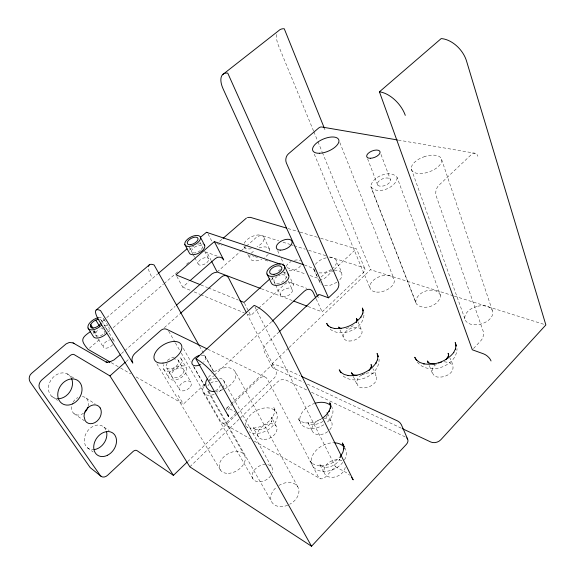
<?xml version="1.0" encoding="UTF-8"?>
<svg xmlns="http://www.w3.org/2000/svg" width="575" height="575" viewBox="0 0 575 575"><rect width="100%" height="100%" fill="white"/><g stroke="black" fill="none" stroke-linecap="round" stroke-linejoin="round"><path stroke-width="0.43" stroke-dasharray="2.88 2.16" d="M397.16 177.574C396.664 187.587 376.697 195.593 370.789 186.559C371.644 176.654 390.971 168.877 397.16 177.574L440.486 295.262C439.968 305.584 423.452 311.269 416.393 303.945L371.112 187.227M340.486 455.45L340.414 457.722L340.479 457.125L339.638 459.54L339.897 459.123C336.864 464.6 330.388 467.863 324.185 467.18L324.652 467.216L322.158 466.512L322.668 466.814L320.735 465.577L321.137 466.102L319.412 463.867L324.566 473.592M250.024 255.207C247.861 262.315 257.988 261.596 261.841 259.26M319.765 280.039L319.822 282.404L320.692 283.806M327.376 415.38L325.162 419.405M321.066 277.064L325.694 272.967L331.84 270.559M208.337 377.329L211.909 373.556M340.939 455.695C335.757 462.286 327.405 466.239 319.003 465.851L319.448 465.887L315.258 465.031L311.822 463.227L312.383 463.565L309.968 460.992L310.392 461.538M473.527 348.507L480.772 340.817A6.986 4.176 -70.3 0 0 483.23 331.351L436.181 195.917A7.698 4.938 -75.3 0 1 438.826 185.322L471.421 154.51A7.583 4.737 -76.5 0 1 477.882 156.307M268.245 254.438L264.349 257.887M251.225 253.252L254.768 250.096M254.962 306.964L335.419 466.648L325.781 476.718A7.425 4.823 -63 0 1 318.442 477.042L267.339 379.112A8.021 5.7 -64.5 0 0 258.951 378.767L233.687 402.953M339.746 279.788C345.704 274.203 337.741 266.261 336.246 260.525M112.707 344.727L111.823 345.632A6.181 3.292 -32.1 0 1 103.744 347.588A6.181 3.292 -32.1 0 1 106.756 341.205L109.595 339.897M104.262 333.5L105.167 332.594L102.379 328.117M189.851 466.842L277.409 382.044A6.21 3.96 -27 0 1 285.61 379.917L306.676 389.958M236.016 413.288L227.628 421.374A6.598 4.744 -61.9 0 1 220.541 421.338L181.19 352.928M187.579 461.689L236.512 414.482M237.152 413.863L273.851 378.458A6.174 4.377 -65.2 0 0 275.799 370.149L247.293 314.475M288.434 348.17L273.571 362.379A6.052 3.759 -26.8 0 0 273.355 368.115L303.392 382.21M289.081 347.552L370.508 269.697L453.481 295.838M226.715 408.121L230.561 404.441M231.2 403.83L270.264 366.455L272.147 365.197L274.289 364.629L277.265 365.175L300.035 375.734M233.04 403.578L231.092 405.44A8.165 5.851 -62.5 0 0 228.009 410.902M307.963 306.489L322.129 311.873L363.63 272.277A5.736 3.285 -22.1 0 0 363.256 267.49L329.108 256.73M279.098 331.89L265.449 344.756L263.731 348.234L264.227 351.613L271.961 366.678M333.701 269.998L325.881 277.322A8.869 6.246 -71.1 0 1 320.886 279.249M334.355 269.387L354.552 250.456M136.124 376.963L183.403 404.11L205.067 383.877M209.013 380.197L213.605 375.906M214.259 375.288L271.386 321.95M247.466 314.173L250.75 315.538L257.945 308.912M258.599 308.315L284.783 284.215A8.704 6.275 -69.6 0 1 293.717 285.308L290.016 277.423M278.508 271.033L280.492 269.222M126.054 361.61L128.743 359.224M164.342 327.649L179.788 313.95M217.134 271.975L240.515 251.34M241.184 250.75L245.863 246.625M246.531 246.035L255.882 237.777A5.067 2.631 -25.6 0 1 262.523 235.743L278.746 240.86M121.476 353.596L124.157 351.239M124.825 350.649L175.088 306.367M176.82 276.374L182.699 287.112L188.765 281.808M219.693 241.277L222.367 238.956M89.427 348.198L100.287 338.812M107.748 332.35L110.465 330.007M113.174 327.657L163.393 284.223M164.069 283.64L178.322 271.314M186.465 264.27L189.182 261.92M101.904 321.777L103.946 320.031M106.67 317.695L157.701 273.944M353.237 325.587L350.858 327.067L345.503 328.799M322.539 418.082C317.608 421.576 311.499 423.444 305.454 422.884L305.922 422.956L302.198 421.971L299.266 420.145L299.819 420.497L297.915 418.003L300.668 423.099M322.985 421.403L320.361 423.027L314.554 424.731L309.918 424.149L308.085 423.006L308.624 423.351L307.438 421.813L312.412 431.358M436.36 364.435C429.41 367.49 431.624 378.034 439.487 377.063C443.483 377.279 447.515 375.727 450.484 373.053C455.299 369.136 452.259 362.537 449.938 358.124M336.964 282.275L330.237 285.272L324.113 285.531M361.819 375.108C355.242 377.437 354.818 388.233 362.998 387.902C367.087 388.046 371.177 386.414 374.095 383.554C378.796 379.457 375.525 372.895 372.852 368.618M214.238 371.831C220.196 367.907 230.791 364.701 235.398 371.896L298.166 487.535M224.595 388.88C230.668 385.875 237.734 379.292 235.398 371.896M362.466 374.67L362.983 374.447M364.219 373.908L364.952 373.592M100.884 328.282L102.084 327.829M361.991 374.785L364.133 374.03M223.028 389.685L215.704 391.489M258.944 247.94C262.408 246.567 269.387 245.633 269.819 250.844M366.016 373.276C369.481 372.406 374.066 372.629 376.093 376M444.173 361.761L449.621 362.588L452.654 365.305M334.19 270.185C336.972 270.027 340.465 270.516 341.78 273.362M398.281 140.092L475.209 153.259M288.068 228.555L299.194 231.862M300.049 232.113L319.743 237.971M320.598 238.222L356.543 248.91L364.787 268.597M454.336 296.103L545.862 324.94M283.015 242.204L289.843 244.353M290.698 244.627L293.257 245.432M294.113 245.697L305.21 249.198M308.624 250.276L325.694 255.652M304.326 264.953L313.231 268.345L317.048 276.144A8.869 6.246 -71.1 0 0 318.025 277.689M216.847 243.527L221.928 245.273M252.418 255.753L254.114 256.335M254.962 256.63L257.499 257.499M265.125 260.116L270.207 261.862M287.148 267.684L305.785 274.088M310.018 275.54L318.485 278.451M217.3 256.141L205.706 251.972A7.834 6.102 -69.7 0 1 207.985 254.315L211.169 260.461M291.41 282.785L306.834 288.334M261.302 288.758L292.129 300.473M200.883 284.927L207.525 287.615M208.351 287.953L238.237 300.049M182.699 287.112L190.9 290.54M194.178 291.906L199.913 294.307M200.732 294.652L244.188 312.8M307.445 384.114L401.602 428.31M311.535 392.272L405.533 437.065M207.762 349.197L265.154 377.027M236.663 412.67L228.749 408.343A6.454 1.826 46.7 0 0 227.319 410.579M335.419 466.648L345.618 472.226A7.568 2.35 44.2 0 1 349.507 475.166M222.424 422.963L250.398 438.905M254.287 441.111L320.34 478.738M111.32 362.724L119.844 367.619M120.621 368.065L130.697 373.851M341.881 460.827L341.306 460.467A11.248 8.129 -26.2 0 0 324.796 467.159A11.248 8.129 -26.2 0 0 333.004 477.3A11.248 8.129 -26.2 0 0 345.259 465.355M245.769 426.327L247.796 427.584L247.286 427.283L250.815 428.159L250.326 428.095C259.397 428.677 268.511 423.739 273.226 416.02L273.024 416.444L274.412 412.979L274.678 409.68L274.656 410.32L273.822 407.459L276.395 412.562M67.059 373.793L73.622 377.948M86.135 398.08L95.119 403.93M320.785 283.913L321.252 284.223M103.931 427.103L109.113 430.61M51.836 396.455L57.557 400.372M73.981 413.633L84.309 420.735M343.16 376.05C355.717 385.918 379.651 375.669 379.076 359.174M87.343 447.738L93.157 451.957M330.194 329.245C342.06 338.582 366.002 328.095 363.838 312.304M417.27 362.042C428.202 376.079 456.974 366.512 457.01 348.558M93.035 330.726L103.442 347.25M94.465 330.589L95.86 332.817M93.711 330.941L95.579 333.91M101.257 320.232L113.821 340.537M103.91 319.147L108.962 327.355M156.867 363.781L220.556 470.314M178.185 395.356L183.403 404.11M163.652 369.121L168.906 377.955M166.671 367.921L179.637 389.807M178.113 360.058L190.864 382.023M181.132 358.85L186.271 367.734A10.077 5.901 -30.9 0 1 175.878 379.859A10.077 5.901 -30.9 0 1 170.682 371.062A10.077 5.901 -30.9 0 1 186.271 367.734M168.669 331.157L174.929 342.039M175.375 342.822L180.744 352.152M203.679 393.192L253.259 479.32M208.79 391.668L271.407 501.314M183.31 348.385L190.871 361.618M193.545 366.289L204.664 385.739M207.776 391.187L243.807 454.214M193.753 366.9L204.743 386.113M199.547 346.258L213.958 372.039M205.009 356.299L214.504 373.276M223.359 380.082L271.501 466.785M258.455 437.007L253.208 427.75L254.56 429.051L254.028 428.734L255.961 429.597L255.422 429.518L258.319 429.906L257.887 429.848C263.566 429.705 269.215 426.413 271.716 421.245L271.501 421.698L271.946 418.233L272.155 418.844L271.386 417.213L276.086 426.018M189.254 247.157L192.841 253.942M193.243 254.703L194.451 256.989M194.853 257.751L198.073 263.853M199.956 242.154L203.097 248.206M204.686 251.268L208.66 258.93A5.858 3.019 -27.6 0 1 201.552 265.154A5.858 3.019 -27.6 0 1 199.899 260.137A5.858 3.019 -27.6 0 1 208.66 258.93M208.1 233.939L211.19 239.991A7.806 6.052 -71.6 0 0 212.168 241.392M244.44 303.176L250.75 315.538M243.922 246.359L246.251 251.117M247.811 254.287L249.758 258.254M327.441 413.447L331.509 421.77A10.688 7.324 -25.9 0 1 329.727 429.82M271.91 277.33L275.195 284.151M275.569 284.927L280.449 295.054M263.932 237.417L269.618 249.413M283.863 271.81L286.724 277.883M288.197 281.017L292.258 289.62A6.505 3.702 -25.2 0 1 284.726 296.65A6.505 3.702 -25.2 0 1 282.102 290.799A6.505 3.702 -25.2 0 1 292.258 289.62M370.789 186.559L416.393 303.945M277.61 250.65L279.845 255.415M281.333 258.585L283.561 263.35M316.178 298.863L322.129 311.873M353.33 376.496L357.046 384.632M314.108 269.689L319.822 282.404M340.041 329.949L343.965 338.653M357.923 321.734L361.395 329.698M314.288 154.165L370.329 288.779M313.533 130.956L278.393 45.389A20.283 11.047 53.5 0 1 276.877 34.141M313.871 131.79L317.63 140.925M317.968 141.759L322.065 151.728M322.402 152.562L370.508 269.697M440.486 295.262C435.512 284.97 415.531 291.568 415.761 302.428M429.281 365.506L432.407 373.405M339.839 142.578L393.81 278.544M367.59 158.757L377.646 185.006M381.017 154.459L390.569 180.018A6.979 3.543 -21 0 1 381.038 186.25A6.979 3.543 -21 0 1 380.233 180.032A6.979 3.543 -21 0 1 390.569 180.018M411.333 168.993L464.887 318.83M441.65 159.505L492.674 311.499M323.783 418.607A10.688 7.324 -25.9 0 1 331.523 421.806M327.757 431.645A10.688 7.324 -25.9 0 1 312.448 431.437A10.688 7.324 -25.9 0 1 321.166 419.118M245.511 425.579A17.056 11.213 -28.9 0 1 265.499 407.891A17.056 11.213 -28.9 0 1 274.778 423.423A17.056 11.213 -28.9 0 1 249.212 431.775M344.641 447.673A18.457 13.124 -26.2 0 1 344.245 460.359M342.822 462.408A18.457 13.124 -26.2 0 1 319.995 470.939A18.457 13.124 -26.2 0 1 312.75 455.091A18.457 13.124 -26.2 0 1 333.852 442.779M267.842 464.636A11.09 7.712 -30.7 0 1 272.313 472.902M270.825 475.726A11.09 7.712 -30.7 0 1 257.377 481.663A11.09 7.712 -30.7 0 1 252.928 472.355A11.09 7.712 -30.7 0 1 265.406 464.392M219.672 378.192A11.867 7.259 -30 0 1 224.358 384.337A11.867 7.259 -30 0 1 216.926 393.135M214.101 394.414A11.867 7.259 -30 0 1 203.557 393.041A11.867 7.259 -30 0 1 206.001 383.424M208.897 381.052A11.867 7.259 -30 0 1 217.149 378.077M278.782 485.523A15.072 10.867 -30.3 0 1 297.872 486.967A15.072 10.867 -30.3 0 1 289.678 504.297M287.687 505.238A15.072 10.867 -30.3 0 1 272.09 502.557A15.072 10.867 -30.3 0 1 275.935 487.672M151.426 276.295A21.483 6.864 49.1 0 1 148.343 267.138M331.092 406.094A17.523 11.823 -25.9 0 1 326.492 422.891M323.89 424.745A17.523 11.823 -25.9 0 1 300.531 422.819A17.523 11.823 -25.9 0 1 314.388 403.478M201.121 355.113A7.561 4.435 -29.8 0 1 203.622 362.25M201.077 364.234A7.561 4.435 -29.8 0 1 199.899 364.852M220.34 384.833A7.418 4.535 -30 0 1 214.777 391.115M209.659 391.956A7.418 4.535 -30 0 1 208.337 391.51M207.949 385.631A7.418 4.535 -30 0 1 209.142 384.301M210.623 383.13A7.418 4.535 -30 0 1 217.379 381.34M271.537 279.996A9.545 5.319 -25.3 0 1 273.448 277.287M283.353 272.816A9.545 5.319 -25.3 0 1 285.983 273.046M189.613 250.211A8.589 4.327 -27.6 0 1 191.978 247.372M192.517 246.927A8.589 4.327 -27.6 0 1 193.71 246.086M197.699 244.224A8.589 4.327 -27.6 0 1 203.004 243.951M104.075 325.687A9.078 4.722 -31.9 0 1 108.007 331.761M93.358 333.45A9.078 4.722 -31.9 0 1 95.579 330.23M112.175 339.645A6.181 3.292 -32.1 0 1 114.087 342.326M104.686 327.563A6.239 3.249 -31.9 0 1 106.131 331.293M102.961 334.47A6.239 3.249 -31.9 0 1 95.543 334.37L96.075 332.307A6.239 3.249 -31.9 0 1 99.231 329.152M281.728 274.807A6.562 3.658 -25.3 0 1 285.286 279.5A6.562 3.658 -25.3 0 1 275.605 283.137A6.562 3.658 -25.3 0 1 277.085 276.553M278.573 275.734A6.562 3.658 -25.3 0 1 280.154 275.137M200.431 250.412A5.908 2.976 -27.6 0 1 191.734 251.915A5.908 2.976 -27.6 0 1 197.929 245.633A5.908 2.976 -27.6 0 1 201.387 249.435M300.588 265.801A8.381 4.614 -24.6 0 1 288.168 270.523M286.206 266.347A8.381 4.614 -24.6 0 1 291.115 261.56M294.465 260.288A8.381 4.614 -24.6 0 1 300.567 260.877M98.354 317.652A9.128 4.679 -31.8 0 1 102.911 323.538M99.612 319.384A6.275 3.213 -31.8 0 1 101.487 322M167.21 363.321A6.972 4.025 -30.8 0 0 167.418 368.503L167.562 368.575A6.972 4.025 -30.8 0 0 176.353 366.067L176.518 365.908A6.972 4.025 -30.8 0 0 177.352 359.476L177.215 359.411A6.972 4.025 -30.8 0 0 174.52 359.08M180.068 357.722A10.142 5.851 -30.8 0 1 173.362 370.099A10.142 5.851 -30.8 0 1 163.882 364.643M167.375 360.432A10.142 5.851 -30.8 0 1 174.247 357.068M244.217 243.34A10.975 5.7 -25.8 0 1 261.122 235.204A10.975 5.7 -25.8 0 1 257.047 246.754M251.333 248.738A10.975 5.7 -25.8 0 1 243.778 244.936M329.482 257.399A11.982 6.706 -23.4 0 1 333.45 267.713M331.337 269.416A11.982 6.706 -23.4 0 1 319.147 272.873M314.963 271.077A11.982 6.706 -23.4 0 1 313.893 268.051M315.395 264.385A11.982 6.706 -23.4 0 1 326.873 257.679M318.327 297.8A5.98 2.487 46.1 0 1 317.946 296.714M324.286 128.52A6.462 4.65 -78.4 0 1 324.983 129.763M82.333 396.585A9.876 7.82 -55.3 0 1 88.255 406.309M83.612 413.195A9.876 7.82 -55.3 0 1 71.767 410.076L71.487 407.79A9.876 7.82 -55.3 0 1 71.789 405.368M73.068 402.213A9.876 7.82 -55.3 0 1 77.905 397.562M56.724 398.647A13.735 11.105 -54.9 0 1 51.671 379.054A13.735 11.105 -54.9 0 1 71.616 378.609M94.552 449.564A13.261 10.213 -55 0 1 84.288 440.953A13.261 10.213 -55 0 1 93.38 426.19A13.261 10.213 -55 0 1 106.238 430.589M189.376 387.917L189.211 388.075A6.857 4.104 -31 0 1 180.528 390.49L180.392 390.411A6.857 4.104 -31 0 1 181.175 383.92L181.348 383.762A6.857 4.104 -31 0 1 189.958 381.354L190.102 381.426A6.857 4.104 -31 0 1 189.376 387.917M181.714 374.799L181.542 374.957A6.929 4.054 -30.9 0 1 172.802 377.43L172.658 377.358A6.929 4.054 -30.9 0 1 173.513 370.897L173.686 370.738A6.929 4.054 -30.9 0 1 182.361 368.273L182.505 368.345A6.929 4.054 -30.9 0 1 181.714 374.799M424.947 156.45L421.13 157.931A15.92 7.985 -19.6 0 0 411.671 170.071A15.92 7.985 -19.6 0 0 427.937 172.284L431.861 170.775A15.92 7.985 -19.6 0 0 441.341 158.599A15.92 7.985 -19.6 0 0 424.947 156.45M476.819 306.453L473.326 307.697A14.375 9.02 -16.4 0 0 465.276 320.038A14.375 9.02 -16.4 0 0 480.678 324.106L484.251 322.841A14.375 9.02 -16.4 0 0 492.322 310.464A14.375 9.02 -16.4 0 0 476.819 306.453M264.026 439.458A10.408 6.95 -29 0 0 276.863 427.656A10.408 6.95 -29 0 0 261.036 427.563A10.408 6.95 -29 0 0 264.026 439.458M228.376 473.354A14.167 9.538 -31.7 0 0 244.986 456.413A14.167 9.538 -31.7 0 0 223.402 457.29A14.167 9.538 -31.7 0 0 228.376 473.354M349.068 341.018A9.84 6.124 -22.8 0 0 362.013 331.171A9.84 6.124 -22.8 0 0 347.041 330.467A9.84 6.124 -22.8 0 0 349.068 341.018M376.668 292.107A12.83 7.547 -21.1 0 0 394.357 280.284A12.83 7.547 -21.1 0 0 375.302 278.803A12.83 7.547 -21.1 0 0 376.668 292.107"/><path stroke-width="0.86" d="M330.503 405.08L330.302 408.423L330.352 407.826L328.986 411.369L329.223 410.945L326.701 414.482L323.236 417.651M207.252 378.975C202.968 384.603 207.812 392.689 214.877 391.453M356.572 321.899L356.342 322.352L357.003 319.391L357.154 320.009L356.536 318.543L357.233 320.138M340.731 456.04L342.908 452.23L343.9 448.371L343.836 448.996L343.584 445.417M368.97 370.71L371.27 366.987L371.206 367.569L371.4 365.628L371.551 366.253L371.055 364.521L371.773 366.16M445.992 359.706L448.421 355.932L448.313 356.529L448.522 354.516L448.644 355.17L448.119 353.345L448.723 354.94M206.95 348.809L166.527 329.216A7.065 5.513 -63.5 0 0 160.669 330.56L134.931 353.381A7.18 5.635 -61 0 0 132.825 363.084L100.546 310.629A22.044 5.613 49 0 0 99.274 320.936L189.851 466.842L311.542 546.25L406.338 444.403A7.13 5.132 -21 0 0 406.748 437.877M173.42 475.353L109.933 375.906L74.024 354.545A3.349 1.747 -33.3 0 0 69.934 355.717L41.788 379.938A6.785 5.527 -53.8 0 0 39.919 388.973L100.266 475.475A6.383 4.794 -54.4 0 0 107.669 475.216L133.019 451.533A3.119 1.919 -34.9 0 1 136.9 450.57L173.42 475.353L186.94 462.307M317.867 295.802A5.98 2.487 46.1 0 1 320.354 294.86L328.533 297.821L336.44 290.31A6.016 4.176 -70.6 0 0 338.409 282.109L286.343 162.876A6.541 4.823 -77 0 1 288.427 153.841L318.615 128.081A6.462 4.65 -78.4 0 1 322.237 127.082L397.397 139.941M279.745 331.272L318.09 295.119M272.04 321.332L304.218 291.288A8.905 6.303 -69.6 0 1 313.202 292.359L315.804 298.044M227.952 414.791A8.165 5.851 -62.5 0 0 228.57 416.408L195.903 358.778L254.164 305.368A24.502 8.862 47 0 1 279.033 330.007L353.179 479.852A7.568 2.35 44.2 0 0 351.684 477.559M269.891 278.875L244.052 302.407L239.897 300.725M109.933 375.906L125.379 362.207M180.464 313.353L221.432 277.013A6.584 5.01 -68.7 0 1 228.562 277.883L246.481 312.879M120.139 354.782L113.979 359.943L109.214 362.135M176.424 305.181L211.945 273.894L214.216 272.723L216.466 272.406M190.109 280.629L215.036 258.822A7.992 6.138 -69.7 0 1 223.732 260.008L214.367 241.608L175.979 274.836L200.05 284.589M223.035 238.373L246.431 218.069M491.043 360.949A7.281 3.385 40.8 0 0 483.568 353.855L472.319 349.787L379.428 91.82L441.19 38.59A23.805 15.582 48.8 0 1 466.519 60.993L545.862 324.94L440.845 439.724A7.267 5.247 -18.4 0 1 430.826 442.024L402.414 428.691M90.34 331.696C80.989 338.122 80.32 340.299 88.068 349.377L109.775 361.833M158.377 273.362L186.954 248.86M200.567 237.188L206.461 232.3L303.485 264.665M96.248 309.954L149.421 264.787M222.518 74.721L278.659 30.719A20.283 11.047 53.5 0 1 284.258 28.75L324.314 128.103M438.768 363.105L439.271 362.847M440.083 362.602L441.435 362.192M109.918 361.955L106.195 362.264L107.453 362.494L106.231 362.077M247.516 217.451L250.405 217.357L286.357 228.045M357.01 375.468L353.841 374.9L352.072 373.793L352.59 374.167L351.469 372.693L352.59 374.871M434.729 364.227L429.892 363.378L428.023 362.157L428.54 362.552L427.354 360.978L428.339 363.134M106.698 362.343L73.011 342.887L69.323 342.448L66.132 343.872L31.524 373.405C29.009 375.468 28.47 379.292 30.166 382.023L90.203 467.626L101.15 476.373M206.461 232.3L206.986 232.472M214.367 241.608L280.248 264.155M282.785 265.025L284.474 265.6M260.468 288.442L217.134 271.975L211.564 261.23M293.796 301.106L307.129 306.173M341.097 328.692L338.618 327.046L338.97 327.57M301.659 376.488L397.613 420.972L399.754 422.438L401.321 424.623L407.574 438.962M73.011 342.887L74.218 343.591M88.047 328.095L93.2 336.253A9.078 4.722 -31.9 0 0 98.742 337.863A9.078 4.722 -31.9 0 0 106.67 333.385M90.735 324.659L93.064 328.368M90.448 325.752L91.842 327.973M95.802 320.124L99.497 326.061M311.542 546.25L221.174 384.51A25.235 7.303 47.4 0 0 195.903 358.778M199.108 345.474L154.129 264.996A21.483 6.864 49.1 0 0 148.443 266.376M184.841 244.54L189.204 252.784A8.589 4.327 -27.6 0 0 199.295 252.863A8.589 4.327 -27.6 0 0 204.111 244.591M200.438 237.245A8.639 4.284 -27.6 0 1 189.915 246.33A8.639 4.284 -27.6 0 1 187.587 239.2A8.639 4.284 -27.6 0 1 200.438 237.245L204.729 245.539M344.252 446.883L342.333 442.966L343.771 446.071M330.855 405.066L329.741 402.759L330.683 405.72M267.001 274.031L271.335 282.986A9.545 5.319 -25.3 0 0 283.159 283.482A9.545 5.319 -25.3 0 0 287.902 274.002M284.496 266.117A9.61 5.268 -25.3 0 1 273.168 276.323A9.61 5.268 -25.3 0 1 269.625 267.9A9.61 5.268 -25.3 0 1 284.496 266.117L288.729 275.137M340.702 372.672L339.243 369.811L341.342 372.665L340.81 372.284L344.13 374.418L348.414 375.626L347.954 375.525C358.663 376.683 369.984 371.788 376.107 362.854L375.856 363.278L377.61 359.339L377.538 359.936L377.912 356.184L378.062 356.823L377.085 353.474L378.098 355.817M327.743 325.421L326.693 323.387L328.454 325.946L327.951 325.572L330.877 327.484L330.323 327.326L334.751 328.555L334.291 328.433C344.317 329.418 354.768 324.961 360.935 316.976L360.719 317.4L362.832 313.339L362.566 313.849L363.148 310.421L363.084 311.046L362.387 308.013L363.192 310.162M317.587 296.168L223.201 89.075A20.88 10.012 52.6 0 1 227.75 73.118L328.533 297.821M415.761 359.425L414.747 357.248L416.832 360.353L416.307 359.943L419.7 362.387L424.149 363.925L423.682 363.803C434.772 365.686 446.955 361.373 453.833 352.353L453.538 352.762L455.551 348.752L455.429 349.356L455.982 345.453L456.097 346.107L455.206 342.542L456.112 344.986M327.067 412.692L327.448 413.914M334.707 442.808A18.457 13.124 -26.2 0 1 344.109 446.991M199.899 364.852A7.561 4.435 -29.8 0 1 191.827 362.99A7.561 4.435 -29.8 0 1 199.367 355.429M315.1 403.255A17.523 11.823 -25.9 0 1 331.092 406.094M101.559 325.162A9.128 4.679 -31.8 0 1 91.109 329.885A9.128 4.679 -31.8 0 1 88.73 324.307A9.128 4.679 -31.8 0 1 98.354 317.652M101.035 323.085A6.275 3.213 -31.8 0 1 100.237 324.207L99.152 325.292A6.275 3.213 -31.8 0 1 93.552 327.894A6.275 3.213 -31.8 0 1 90.404 326.212L90.951 324.149A6.275 3.213 -31.8 0 1 95.558 320.217L97.01 319.664A6.275 3.213 -31.8 0 1 98.397 319.377M379.428 91.82A24.639 14.282 48.8 0 1 405.289 115.352M88.025 407.107A9.876 7.82 -55.3 0 1 84.892 412.117M71.616 378.609A13.735 11.105 -54.9 0 1 69.553 392.229A13.735 11.105 -54.9 0 1 57.414 398.712M106.504 431.437A13.261 10.213 -55 0 1 94.552 449.564M100.201 407.955L98.857 406.367A10.07 7.878 -55.8 0 0 89.448 406.539A10.07 7.878 -55.8 0 0 84.022 416.329L85.157 420.677A10.07 7.878 -55.8 0 0 96.895 421.245A10.07 7.878 -55.8 0 0 100.201 407.955M163.005 363.084A15.41 8.733 -30.6 0 0 181.707 345.733A15.41 8.733 -30.6 0 0 159.023 348.091A15.41 8.733 -30.6 0 0 163.005 363.084M274.038 274.354A6.605 3.623 -25.3 0 0 281.736 267.303A6.605 3.623 -25.3 0 0 271.479 268.626A6.605 3.623 -25.3 0 0 274.038 274.354M190.749 244.627A5.937 2.947 -27.6 0 0 198.001 238.388A5.937 2.947 -27.6 0 0 189.168 239.717A5.937 2.947 -27.6 0 0 190.749 244.627M280.197 250.125A8.496 4.514 -24.8 0 0 292.15 242.24A8.496 4.514 -24.8 0 0 280.262 241.737A8.496 4.514 -24.8 0 0 280.197 250.125M319.369 153.266A14.073 6.548 -22.9 0 0 338.963 140.774A14.073 6.548 -22.9 0 0 318.931 141.328A14.073 6.548 -22.9 0 0 319.369 153.266M370.379 158.283A7.108 3.436 -21.4 0 0 380.097 151.987A7.108 3.436 -21.4 0 0 369.653 152.224A7.108 3.436 -21.4 0 0 370.379 158.283M72.615 403.902A13.944 11.177 -55.3 0 0 78.775 381.29A13.944 11.177 -55.3 0 0 58.276 390.792A13.944 11.177 -55.3 0 0 72.615 403.902M107.525 455.249A13.448 10.271 -55.3 0 0 113.555 433.622A13.448 10.271 -55.3 0 0 94.257 443.296A13.448 10.271 -55.3 0 0 107.525 455.249"/></g></svg>
